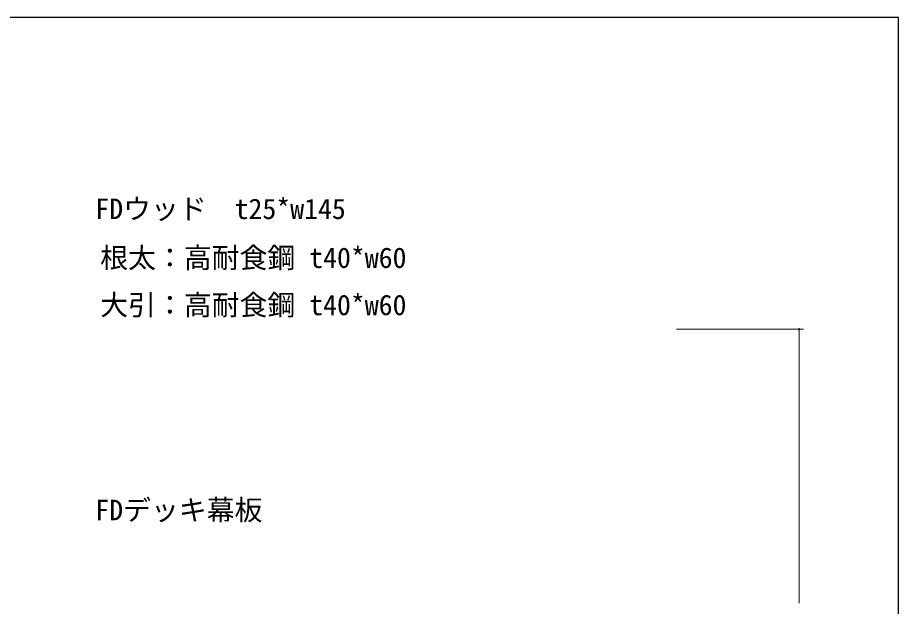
# Model space of a CAD drawing. Units: millimetres, scale not verified. Extents: x -900 to 900, y -571 to 571.
# Drawn here: x 268 to 900, y 149 to 571 of the extents above; entities that cross this region are included whole.
import ezdxf
from ezdxf.enums import TextEntityAlignment as Align

# ---------------------------------------------------------------- set-up
doc = ezdxf.new("R2010")
doc.units = ezdxf.units.MM
doc.header["$LTSCALE"] = 0.5
for name, color, linetype, lineweight in [('1-0_0', 6, 'Continuous', 18), ('1-4__1-0_', 7, 'Continuous', 18), ('1-8_MOJI', 7, 'Continuous', 30)]:
    doc.layers.add(name, color=color, linetype=linetype, lineweight=lineweight)
doc.styles.add('ＭＳ ゴシック', font='')
doc.styles.get('ＭＳ ゴシック').set_extended_font_data('MS Gothic')

# ---------------------------------------------------------------- blocks, each defined once
blk = doc.blocks.new('_DOT')
at = {"layer": '1-0_0', "color": 7, "lineweight": 20}
for p, q in [((-0.5, 0), (-1, 0)), ((0.25, 0), (-0.25, 0))]:
    blk.add_line(p, q, dxfattribs=at)
blk.add_circle((0, 0), 0.25, dxfattribs=at)

msp = doc.modelspace()

# ---------------------------------------------------------------- linework, layer by layer
at = {"layer": '1-4__1-0_'}
for p, q in [((740.7338, 347.273), (831.8061, 347.273)), ((828.8061, 345.273), (828.8061, 150.9417))]:
    msp.add_line(p, q, dxfattribs=at)
at = {"layer": '1-8_MOJI', "color": 4}
msp.add_lwpolyline([(-900, -570.7473), (900, -570.7473), (900, 570.7473), (-900, 570.7473)], close=True, dxfattribs=at)

# ---------------------------------------------------------------- block references
at = {"layer": '1-4__1-0_', "xscale": 2, "yscale": 2, "rotation": 90}
msp.add_blockref('_DOT', (828.8061, 347.273), dxfattribs=at)

# ---------------------------------------------------------------- texts
at = {"layer": '1-4__1-0_', "style": 'ＭＳ ゴシック'}
for s, p in [('FDウッド\u3000t25*w145', (323.8179, 421.9089)), ('FDデッキ幕板', (323.8179, 205.9039))]:
    msp.add_text(s, height=14.66, dxfattribs=at).set_placement(p, align=Align.BOTTOM_LEFT)
at = {"layer": '1-8_MOJI', "style": 'ＭＳ ゴシック'}
for s, p in [('根太：高耐食鋼 t40*w60', (327.3179, 386.8369)), ('大引：高耐食鋼 t40*w60', (327.3179, 352.9597))]:
    msp.add_text(s, height=14.66, dxfattribs=at).set_placement(p, align=Align.BOTTOM_LEFT)

doc.saveas('drawing.dxf')
